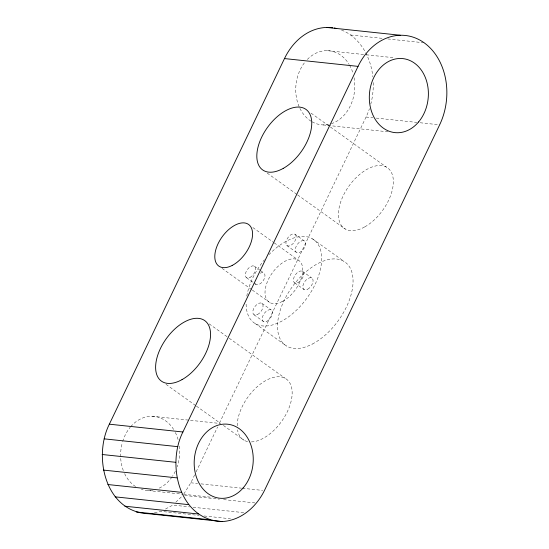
<?xml version="1.0" encoding="UTF-8"?>
<svg xmlns="http://www.w3.org/2000/svg" width="549" height="549" viewBox="0 0 549 549"><rect width="100%" height="100%" fill="white"/><g stroke="black" fill="none" stroke-linecap="round" stroke-linejoin="round"><path stroke-width="0.41" stroke-dasharray="2.75 2.06" d="M194.648 474.892L190.949 482.619L183.881 493.901M196.13 471.797L217.603 426.971M219.456 423.107L366.073 117.019A60.479 47.845 -83.9 0 0 369.429 108.709M175.824 502.218L181.815 496.447M165.51 509.04L172.832 505.107L189.741 506.905M154.461 512.649L161.111 511.4L199.157 515.442M350.578 34.992L382.708 38.403M387.786 38.938L424.151 42.795M327.389 50.666L365.449 54.701M366.293 54.79L394.203 57.755M366.073 117.019L372.84 117.74M376.223 118.097L416.815 122.406M420.198 122.763L439.646 124.829M323.155 124.925L388.273 131.842M152.21 416.266L219.854 423.451M190.839 482.791L197.606 483.511M200.982 483.868L241.567 488.178M242.418 488.267L262.71 490.422M148.086 490.538L182.755 494.217M183.599 494.306L212.346 497.36M184.697 495.473L219.367 499.151M223.594 499.597L254.88 502.918M193.124 507.262L243.859 512.649M204.235 515.978L230.443 518.764M311.043 113.135L329.716 126.51M330.409 127.004L386.421 167.129M267.205 173.107L296.94 194.408M297.633 194.902L345.348 229.084M312.635 238.939L344.024 261.42M295.293 234.457A6.979 3.898 -54.4 0 1 291.402 245.005A6.979 3.898 -54.4 0 1 286.393 240.441A6.979 3.898 -54.4 0 1 295.293 234.457L304.709 241.203A6.979 3.898 -54.4 0 1 300.818 251.751A6.979 3.898 -54.4 0 1 295.808 247.18A6.979 3.898 -54.4 0 1 304.709 241.203M286.763 245.478L296.179 252.224M252.869 227.561L273.505 242.349M274.191 242.836L298.272 260.089M302.355 271.22L311.763 277.966M294.731 282.879L304.146 289.625M254.352 266.176L259.732 270.026M260.404 270.513L263.767 272.922M246.515 277.712L253.24 282.529M253.913 283.01L255.93 284.457M222.071 268.386L251.648 289.577M252.334 290.071L269.532 302.389M261.866 303.254L271.281 310M254.029 314.79L263.445 321.536M255.168 323.546L286.551 346.028M209.148 323.862L228.514 337.738M229.208 338.232L285.226 378.364M166.004 384.334L195.746 405.636M196.432 406.13L220.643 423.471M223.409 425.454L244.154 440.319M307.323 59.457A37.222 29.447 -83.9 0 1 349.164 64.487M349.576 65.194A37.222 29.447 -83.9 0 1 353.137 73.731M354.071 77.725A37.222 29.447 -83.9 0 1 330.272 124.047M328.707 124.424A37.222 29.447 -83.9 0 1 311.77 121.631M311.07 121.205A37.222 29.447 -83.9 0 1 299.823 108.208M299.13 106.698A37.222 29.447 -83.9 0 1 305.141 61.9M341.526 30.058A60.479 47.845 -83.9 0 1 365.318 52.045M365.723 52.8A60.479 47.845 -83.9 0 1 372.853 76.778M373.245 82.57A60.479 47.845 -83.9 0 1 370.836 103.953M237.216 425.818A37.222 20.773 -54.4 0 1 269.518 378.748A37.222 20.773 -54.4 0 1 290.448 403.714A37.222 20.773 -54.4 0 1 250.715 441.924M247.599 441.595A37.222 20.773 -54.4 0 1 237.532 429.867M130.765 426.614A37.222 29.447 -83.9 0 1 173.765 429.647M175.351 432.482A37.222 29.447 -83.9 0 1 178.48 441.135M179.365 446.09A37.222 29.447 -83.9 0 1 177.142 466.801M175.33 471.22A37.222 29.447 -83.9 0 1 172.503 476.257M172.036 476.951A37.222 29.447 -83.9 0 1 158.037 488.658M152.725 490.195A37.222 29.447 -83.9 0 1 141.34 489.358M135.596 486.592A37.222 29.447 -83.9 0 1 124.582 473.588M123.299 470.548A37.222 29.447 -83.9 0 1 120.656 457.502M120.629 456.693A37.222 29.447 -83.9 0 1 122.214 443.064M122.66 441.526A37.222 29.447 -83.9 0 1 130.243 427.225M268.838 254.77A51.174 28.562 -54.4 0 1 320.396 249.404A51.174 28.562 -54.4 0 1 288.163 317.13A51.174 28.562 -54.4 0 1 246.144 302.451M246.81 296.083A51.174 28.562 -54.4 0 1 264.392 259.78M260.253 273.182A6.979 3.898 -54.4 0 1 264.096 279.139A6.979 3.898 -54.4 0 1 255.196 283.737M364.824 226.854A37.222 20.773 -54.4 0 0 390.195 170.451A37.222 20.773 -54.4 0 0 342.638 197.016A37.222 20.773 -54.4 0 0 364.824 226.854M312.312 344.072A51.174 28.562 -54.4 0 0 349.39 266.677A51.174 28.562 -54.4 0 0 284.156 300.42A51.174 28.562 -54.4 0 0 312.312 344.072M282.412 301.415A25.59 14.281 -54.4 0 0 300.955 262.717A25.59 14.281 -54.4 0 0 268.337 279.585A25.59 14.281 -54.4 0 0 282.412 301.415M266.951 321.268A6.979 3.898 -54.4 0 0 272.009 310.713A6.979 3.898 -54.4 0 0 263.115 315.318A6.979 3.898 -54.4 0 0 266.951 321.268M307.714 289.206A6.979 3.898 -54.4 0 0 312.532 278.638A6.979 3.898 -54.4 0 0 303.624 283.538A6.979 3.898 -54.4 0 0 307.714 289.206M298.299 282.461A6.979 3.898 -54.4 0 0 303.117 271.892A6.979 3.898 -54.4 0 0 294.209 276.792A6.979 3.898 -54.4 0 0 298.299 282.461M257.536 314.522A6.979 3.898 -54.4 0 0 262.594 303.974A6.979 3.898 -54.4 0 0 253.7 308.572A6.979 3.898 -54.4 0 0 257.536 314.522M250.028 277.444A6.979 3.898 -54.4 0 0 255.086 266.889A6.979 3.898 -54.4 0 0 246.192 271.494A6.979 3.898 -54.4 0 0 250.028 277.444"/><path stroke-width="0.82" d="M284.478 58.571L358.051 66.374A60.479 47.845 -83.9 0 1 424.151 42.795A60.479 47.845 -83.9 0 1 439.646 124.829L264.398 490.6C256.328 506.905 241.025 520.562 222.201 521.55L148.642 513.74C105.593 512.265 92.808 456.946 109.347 424.185L284.478 58.571A60.479 47.845 -83.9 0 1 332.619 27.766M222.201 521.55C179.159 520.068 166.368 464.749 182.906 431.994L358.051 66.374M326.785 27.45L400.358 35.26M109.347 424.185L182.906 431.994M104.193 438.85L177.752 446.653M102.169 454.503L175.728 462.306M103.411 470.081L176.97 477.891M107.844 484.527L181.403 492.329M115.153 496.845L188.719 504.655M124.856 506.205L198.415 514.015M136.276 511.97L209.835 519.779M334.279 28.026A60.479 47.845 -83.9 0 1 336.743 28.548M418.633 121.919A37.222 29.447 -83.9 0 0 407.955 59.745A37.222 29.447 -83.9 0 0 369.957 105.147A37.222 29.447 -83.9 0 0 418.633 121.919M283.222 168.399A37.222 20.773 -54.4 0 0 308.593 111.996A37.222 20.773 -54.4 0 0 261.036 138.561A37.222 20.773 -54.4 0 0 283.222 168.399M182.021 379.627A37.222 20.773 -54.4 0 0 207.392 323.224A37.222 20.773 -54.4 0 0 159.834 349.788A37.222 20.773 -54.4 0 0 182.021 379.627M232.193 265.442A25.59 14.281 -54.4 0 0 250.735 226.744A25.59 14.281 -54.4 0 0 218.118 243.612A25.59 14.281 -54.4 0 0 232.193 265.442M243.09 487.999A37.222 29.447 -83.9 0 0 233.325 425.537A37.222 29.447 -83.9 0 0 194.71 470.095A37.222 29.447 -83.9 0 0 243.09 487.999"/></g></svg>
